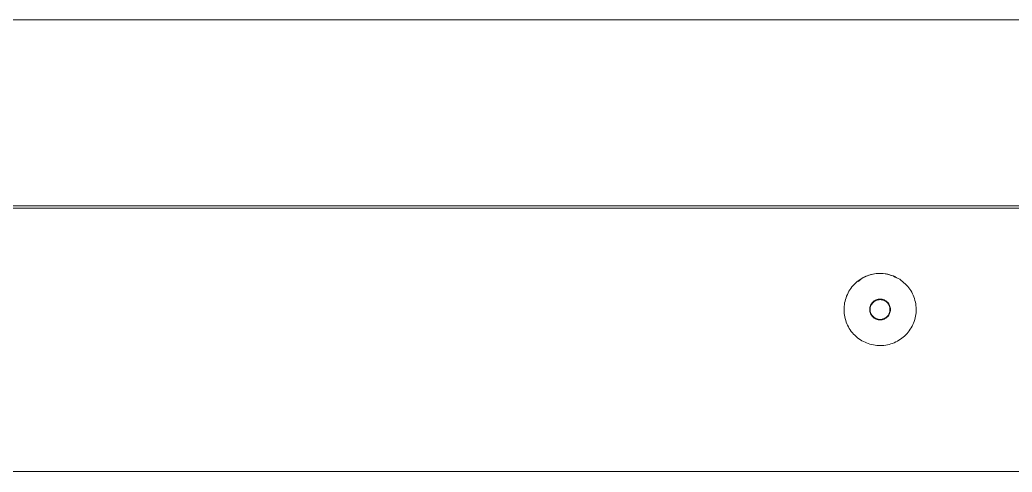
# Model space of a CAD drawing. Header units: millimetres. Extents: x -159872 to 386485, y -250577 to 158966.
# Drawn here: x 158876 to 158986.1, y 15210.8 to 15261 of the extents above; entities that cross this region are included whole.
import ezdxf

# ---------------------------------------------------------------- set-up
doc = ezdxf.new("R2010")
doc.units = ezdxf.units.MM
doc.layers.add('LDS-equipment-kitchen equipment', color=3, linetype='Continuous', lineweight=13)

# ---------------------------------------------------------------- blocks, each defined once
blk = doc.blocks.new('Group-350')
at = {"layer": 'LDS-equipment-kitchen equipment'}
for points in [[(98897.91, 51697.89, 0), (98143.91, 51697.89, 0)], [(98131.91, 51697.63, 0), (98900.24, 51697.63, 0)], [(98297.91, 51685.24, 0), (98297.8, 51685.25, 0), (98297.69, 51685.26, 0), (98297.58, 51685.29, 0), (98297.47, 51685.33, 0), (98297.37, 51685.38, 0), (98297.27, 51685.43, 0), (98297.18, 51685.5, 0), (98297.1, 51685.58, 0), (98297.02, 51685.66, 0), (98296.96, 51685.75, 0), (98296.9, 51685.85, 0), (98296.85, 51685.95, 0), (98296.81, 51686.06, 0), (98296.78, 51686.17, 0), (98296.77, 51686.28, 0), (98296.76, 51686.39, 0), (98296.77, 51686.5, 0), (98296.78, 51686.61, 0), (98296.81, 51686.72, 0), (98296.85, 51686.83, 0), (98296.9, 51686.93, 0), (98296.96, 51687.03, 0), (98297.02, 51687.12, 0), (98297.1, 51687.2, 0), (98297.18, 51687.28, 0), (98297.27, 51687.35, 0), (98297.37, 51687.4, 0), (98297.47, 51687.45, 0), (98297.58, 51687.49, 0), (98297.69, 51687.52, 0), (98297.8, 51687.53, 0), (98297.91, 51687.54, 0), (98298.02, 51687.53, 0), (98298.14, 51687.52, 0), (98298.25, 51687.49, 0), (98298.35, 51687.45, 0), (98298.45, 51687.4, 0), (98298.55, 51687.35, 0), (98298.64, 51687.28, 0), (98298.73, 51687.2, 0), (98298.8, 51687.12, 0), (98298.87, 51687.03, 0), (98298.93, 51686.93, 0), (98298.97, 51686.83, 0), (98299.01, 51686.72, 0), (98299.04, 51686.61, 0), (98299.06, 51686.5, 0), (98299.06, 51686.39, 0), (98299.06, 51686.28, 0), (98299.04, 51686.17, 0), (98299.01, 51686.06, 0), (98298.97, 51685.95, 0), (98298.93, 51685.85, 0), (98298.87, 51685.75, 0), (98298.8, 51685.66, 0), (98298.73, 51685.58, 0), (98298.64, 51685.5, 0), (98298.55, 51685.43, 0), (98298.45, 51685.38, 0), (98298.35, 51685.33, 0), (98298.25, 51685.29, 0), (98298.14, 51685.26, 0), (98298.02, 51685.25, 0), (98297.91, 51685.24, 0)], [(98297.91, 51685.29, 0), (98297.8, 51685.29, 0), (98297.7, 51685.31, 0), (98297.59, 51685.34, 0), (98297.49, 51685.37, 0), (98297.39, 51685.42, 0), (98297.3, 51685.47, 0), (98297.21, 51685.54, 0), (98297.13, 51685.61, 0), (98297.06, 51685.69, 0), (98297, 51685.78, 0), (98296.94, 51685.87, 0), (98296.9, 51685.97, 0), (98296.86, 51686.07, 0), (98296.83, 51686.17, 0), (98296.82, 51686.28, 0), (98296.81, 51686.39, 0), (98296.82, 51686.5, 0), (98296.83, 51686.6, 0), (98296.86, 51686.71, 0), (98296.9, 51686.81, 0), (98296.94, 51686.91, 0), (98297, 51687, 0), (98297.06, 51687.09, 0), (98297.13, 51687.17, 0), (98297.21, 51687.24, 0), (98297.3, 51687.3, 0), (98297.39, 51687.36, 0), (98297.49, 51687.41, 0), (98297.59, 51687.44, 0), (98297.7, 51687.47, 0), (98297.8, 51687.48, 0), (98297.91, 51687.49, 0), (98298.02, 51687.48, 0), (98298.13, 51687.47, 0), (98298.23, 51687.44, 0), (98298.33, 51687.41, 0), (98298.43, 51687.36, 0), (98298.52, 51687.3, 0), (98298.61, 51687.24, 0), (98298.69, 51687.17, 0), (98298.76, 51687.09, 0), (98298.83, 51687, 0), (98298.88, 51686.91, 0), (98298.93, 51686.81, 0), (98298.96, 51686.71, 0), (98298.99, 51686.6, 0), (98299.01, 51686.5, 0), (98299.01, 51686.39, 0), (98299.01, 51686.28, 0), (98298.99, 51686.17, 0), (98298.96, 51686.07, 0), (98298.93, 51685.97, 0), (98298.88, 51685.87, 0), (98298.83, 51685.78, 0), (98298.76, 51685.69, 0), (98298.69, 51685.61, 0), (98298.61, 51685.54, 0), (98298.52, 51685.47, 0), (98298.43, 51685.42, 0), (98298.33, 51685.37, 0), (98298.23, 51685.34, 0), (98298.13, 51685.31, 0), (98298.02, 51685.29, 0), (98297.91, 51685.29, 0)]]:
    blk.add_polyline3d(points, dxfattribs=at)
blk.add_open_spline([(98300.1, 51689.74), (98300.51, 51689.4), (98301.32, 51688.73), (98301.92, 51687.23), (98301.95, 51685.63), (98301.35, 51684.14), (98300.23, 51683), (98298.75, 51682.37), (98297.15, 51682.36), (98295.67, 51682.95), (98294.52, 51684.07), (98293.9, 51685.55), (98293.88, 51687.15), (98294.48, 51688.63), (98295.6, 51689.78), (98297.07, 51690.4), (98298.69, 51690.45), (98299.63, 51689.97), (98300.1, 51689.74)], degree=3, dxfattribs=at)
blk.add_open_spline([(98299.79, 51689.92), (98299.75, 51689.94), (98299.62, 51690.01), (98299.22, 51690.18), (98298.44, 51690.41), (98297.28, 51690.4), (98296.19, 51690.08), (98295.66, 51689.66), (98295.48, 51689.51)], degree=3, knots=[0, 0, 0, 0, 0.028364, 0.097227, 0.282305, 0.558611, 0.847509, 1, 1, 1, 1], dxfattribs=at)
blk = doc.blocks.new('Group-410')
at = {"layer": 'LDS-equipment-kitchen equipment'}
for p, q in [((97454.34, 51718.51), (98951.75, 51718.51)), ((98955.24, 51668.36), (97504.43, 51668.5))]:
    blk.add_line(p, q, dxfattribs=at)
blk.add_blockref('Group-350', (0, 0), dxfattribs=at)

msp = doc.modelspace()

# ---------------------------------------------------------------- block references
at = {"layer": 'LDS-equipment-kitchen equipment', "color": 7}
msp.add_blockref('Group-410', (60673.51323, -36457.51522), dxfattribs=at)

doc.saveas('drawing.dxf')
